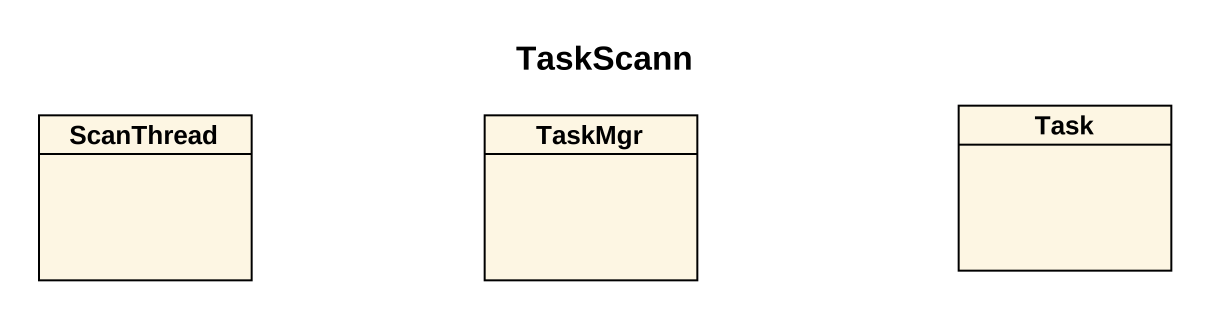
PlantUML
@startuml
title TaskScann
hide circle
hide empty members
class ScanThread
class TaskMgr
class Task
@enduml
